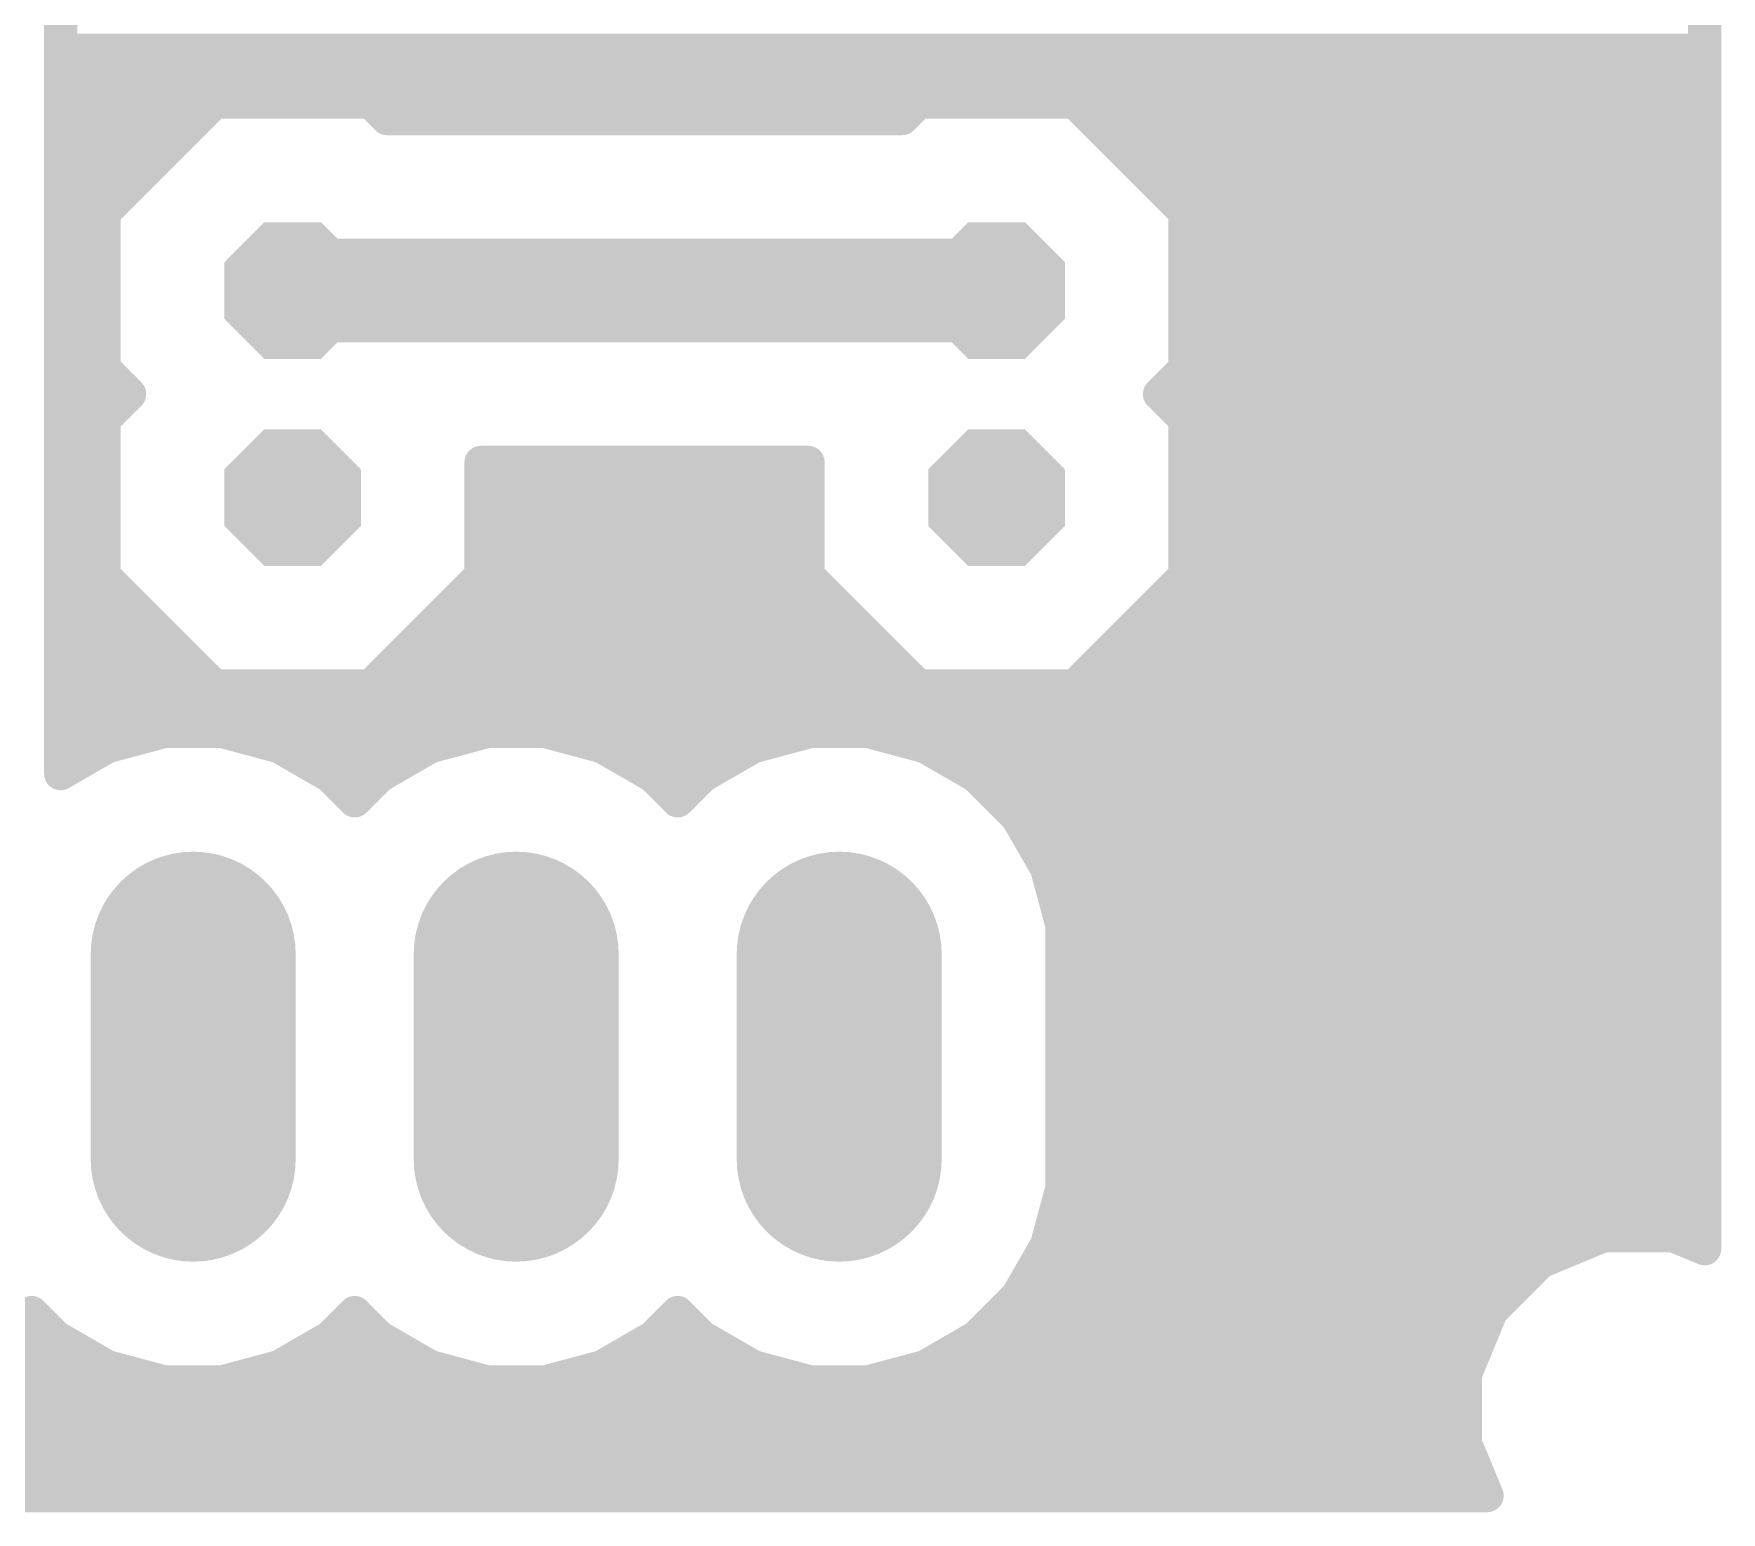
# Model space of a CAD drawing. Extents: x 0 to 141, y 0 to 150.
# Drawn here: x 66.67 to 87.38, y 84.07 to 102.21 of the extents above; entities that cross this region are included whole.
import ezdxf

# ---------------------------------------------------------------- set-up
doc = ezdxf.new("R2010")
doc.units = 0
doc.layers.add('16', color=175, linetype='CONTINUOUS')
doc.layers.add('17', color=82, linetype='CONTINUOUS')

# ---------------------------------------------------------------- blocks, each defined once
blk = doc.blocks.new('OCTAGONP')
at = {"const_width": 0.5}
blk.add_lwpolyline([(-0.25, -0.1036), (-0.25, 0.1036), (-0.1036, 0.25), (0.1036, 0.25), (0.25, 0.1036), (0.25, -0.1036), (0.1036, -0.25), (-0.1036, -0.25), (-0.25, -0.1036), (-0.25, 0.1036)], dxfattribs=at)
blk = doc.blocks.new('LONGP100')
at = {"const_width": 1}
blk.add_lwpolyline([(-0.5, 0), (0.5, 0)], dxfattribs=at)
at = {"const_width": 0.5}
for points in [[(-0.5, 0.25, 1), (-0.5, -0.25)], [(0.5, -0.25, 1), (0.5, 0.25)]]:
    blk.add_lwpolyline(points, format="xyb", dxfattribs=at)

msp = doc.modelspace()

# ---------------------------------------------------------------- linework, layer by layer
at = {"layer": '16'}
for points, const_width in [([(87.1728, 130.2673), (87.1728, 87.3055)], 0.4064), ([(67.0052, 93.1337), (67.0052, 104.7552)], 0.4064), ([(67.0052, 102.0064), (87.1728, 102.0064)], 0.4064), ([(67.0052, 101.6), (87.1728, 101.6)], 0.4064), ([(68.8926, 101.3714), (67.5386, 100.0174)], 0.4064), ([(70.8074, 101.3714), (68.8926, 101.3714)], 0.4064), ([(71.0106, 101.1682), (70.8074, 101.3714)], 0.4064), ([(77.5286, 101.3714), (77.3254, 101.1682)], 0.4064), ([(79.4434, 101.3714), (77.5286, 101.3714)], 0.4064), ([(80.7974, 100.0174), (79.4434, 101.3714)], 0.4064), ([(67.0052, 101.1936), (68.7148, 101.1936)], 0.4064), ([(70.9852, 101.1936), (77.3508, 101.1936)], 0.4064), ([(77.3254, 101.1682), (71.0106, 101.1682)], 0.4064), ([(79.6212, 101.1936), (87.1728, 101.1936)], 0.4064), ([(67.0052, 100.7872), (68.3084, 100.7872)], 0.4064), ([(80.0276, 100.7872), (87.1728, 100.7872)], 0.4064), ([(67.0052, 100.3808), (67.902, 100.3808)], 0.4064), ([(80.434, 100.3808), (87.1728, 100.3808)], 0.4064), ([(67.5386, 100.0174), (67.5386, 98.1026)], 0.4064), ([(80.7974, 98.1026), (80.7974, 100.0174)], 0.4064), ([(67.0052, 99.9744), (67.5386, 99.9744)], 0.4064), ([(80.7974, 99.9744), (87.1728, 99.9744)], 0.4064), ([(67.0052, 99.568), (67.5386, 99.568)], 0.4064), ([(69.85, 99.06), (78.486, 99.06)], 1.27), ([(80.7974, 99.568), (87.1728, 99.568)], 0.4064), ([(67.0052, 99.1616), (67.5386, 99.1616)], 0.4064), ([(80.7974, 99.1616), (87.1728, 99.1616)], 0.4064), ([(67.0052, 98.7552), (67.5386, 98.7552)], 0.4064), ([(80.7974, 98.7552), (87.1728, 98.7552)], 0.4064), ([(67.0052, 98.3488), (67.5386, 98.3488)], 0.4064), ([(80.7974, 98.3488), (87.1728, 98.3488)], 0.4064), ([(67.0052, 97.9424), (67.6988, 97.9424)], 0.4064), ([(67.5386, 98.1026), (67.8512, 97.79)], 0.4064), ([(80.4848, 97.79), (80.7974, 98.1026)], 0.4064), ([(80.6372, 97.9424), (87.1728, 97.9424)], 0.4064), ([(67.8512, 97.79), (67.5386, 97.4774)], 0.4064), ([(80.7974, 97.4774), (80.4848, 97.79)], 0.4064), ([(67.0052, 97.536), (67.5972, 97.536)], 0.4064), ([(80.7388, 97.536), (87.1728, 97.536)], 0.4064), ([(67.5386, 97.4774), (67.5386, 95.5626)], 0.4064), ([(80.7974, 95.5626), (80.7974, 97.4774)], 0.4064), ([(67.0052, 97.1296), (67.5386, 97.1296)], 0.4064), ([(80.7974, 97.1296), (87.1728, 97.1296)], 0.4064), ([(72.1614, 95.5626), (72.1614, 96.9518)], 0.4064), ([(72.1614, 96.9518), (76.1746, 96.9518)], 0.4064), ([(76.1746, 96.9518), (76.1746, 95.5626)], 0.4064), ([(67.0052, 96.7232), (67.5386, 96.7232)], 0.4064), ([(72.1614, 96.7232), (76.1746, 96.7232)], 0.4064), ([(80.7974, 96.7232), (87.1728, 96.7232)], 0.4064), ([(67.0052, 96.3168), (67.5386, 96.3168)], 0.4064), ([(72.1614, 96.3168), (76.1746, 96.3168)], 0.4064), ([(80.7974, 96.3168), (87.1728, 96.3168)], 0.4064), ([(67.0052, 95.9104), (67.5386, 95.9104)], 0.4064), ([(72.1614, 95.9104), (76.1746, 95.9104)], 0.4064), ([(80.7974, 95.9104), (87.1728, 95.9104)], 0.4064), ([(67.0052, 95.504), (67.5972, 95.504)], 0.4064), ([(67.5386, 95.5626), (68.8926, 94.2086)], 0.4064), ([(70.8074, 94.2086), (72.1614, 95.5626)], 0.4064), ([(72.1028, 95.504), (76.2332, 95.504)], 0.4064), ([(76.1746, 95.5626), (77.5286, 94.2086)], 0.4064), ([(79.4434, 94.2086), (80.7974, 95.5626)], 0.4064), ([(80.7388, 95.504), (87.1728, 95.504)], 0.4064), ([(67.0052, 95.0976), (68.0036, 95.0976)], 0.4064), ([(71.6964, 95.0976), (76.6396, 95.0976)], 0.4064), ([(80.3324, 95.0976), (87.1728, 95.0976)], 0.4064), ([(67.0052, 94.6912), (68.41, 94.6912)], 0.4064), ([(71.29, 94.6912), (77.046, 94.6912)], 0.4064), ([(79.926, 94.6912), (87.1728, 94.6912)], 0.4064), ([(67.0052, 94.2848), (68.8164, 94.2848)], 0.4064), ([(68.8926, 94.2086), (70.8074, 94.2086)], 0.4064), ([(70.8836, 94.2848), (77.4524, 94.2848)], 0.4064), ([(77.5286, 94.2086), (79.4434, 94.2086)], 0.4064), ([(79.5196, 94.2848), (87.1728, 94.2848)], 0.4064), ([(67.0052, 93.8784), (87.1728, 93.8784)], 0.4064), ([(68.2713, 93.6498), (67.5769, 93.4637)], 0.4064), ([(68.9903, 93.6498), (68.2713, 93.6498)], 0.4064), ([(69.6847, 93.4637), (68.9903, 93.6498)], 0.4064), ([(72.2337, 93.6498), (71.5393, 93.4637)], 0.4064), ([(72.9527, 93.6498), (72.2337, 93.6498)], 0.4064), ([(73.6471, 93.4637), (72.9527, 93.6498)], 0.4064), ([(76.1961, 93.6498), (75.5017, 93.4637)], 0.4064), ([(76.9151, 93.6498), (76.1961, 93.6498)], 0.4064), ([(77.6095, 93.4637), (76.9151, 93.6498)], 0.4064), ([(67.0052, 93.472), (67.6078, 93.472)], 0.4064), ([(67.5769, 93.4637), (67.0052, 93.1337)], 0.4064), ([(69.6538, 93.472), (71.5702, 93.472)], 0.4064), ([(70.3074, 93.1042), (69.6847, 93.4637)], 0.4064), ([(71.5393, 93.4637), (70.9166, 93.1042)], 0.4064), ([(73.6162, 93.472), (75.5326, 93.472)], 0.4064), ([(74.2698, 93.1042), (73.6471, 93.4637)], 0.4064), ([(75.5017, 93.4637), (74.879, 93.1042)], 0.4064), ([(77.5786, 93.472), (87.1728, 93.472)], 0.4064), ([(78.2322, 93.1042), (77.6095, 93.4637)], 0.4064), ([(70.612, 92.7996), (70.3074, 93.1042)], 0.4064), ([(70.346, 93.0656), (70.878, 93.0656)], 0.4064), ([(70.9166, 93.1042), (70.612, 92.7996)], 0.4064), ([(74.5744, 92.7996), (74.2698, 93.1042)], 0.4064), ([(74.3084, 93.0656), (74.8404, 93.0656)], 0.4064), ([(74.879, 93.1042), (74.5744, 92.7996)], 0.4064), ([(78.7405, 92.5959), (78.2322, 93.1042)], 0.4064), ([(78.2708, 93.0656), (87.1728, 93.0656)], 0.4064), ([(78.6772, 92.6592), (87.1728, 92.6592)], 0.4064), ([(79.1, 91.9732), (78.7405, 92.5959)], 0.4064), ([(78.9386, 92.2528), (87.1728, 92.2528)], 0.4064), ([(79.2861, 91.2788), (79.1, 91.9732)], 0.4064), ([(79.134, 91.8464), (87.1728, 91.8464)], 0.4064), ([(79.2429, 91.44), (87.1728, 91.44)], 0.4064), ([(79.2861, 88.0452), (79.2861, 91.2788)], 0.4064), ([(79.2861, 91.0336), (87.1728, 91.0336)], 0.4064), ([(79.2861, 90.6272), (87.1728, 90.6272)], 0.4064), ([(79.2861, 90.2208), (87.1728, 90.2208)], 0.4064), ([(79.2861, 89.8144), (87.1728, 89.8144)], 0.4064), ([(79.2861, 89.408), (87.1728, 89.408)], 0.4064), ([(79.2861, 89.0016), (87.1728, 89.0016)], 0.4064), ([(79.2861, 88.5952), (87.1728, 88.5952)], 0.4064), ([(79.1, 87.3508), (79.2861, 88.0452)], 0.4064), ([(79.2861, 88.1888), (87.1728, 88.1888)], 0.4064), ([(79.2157, 87.7824), (87.1728, 87.7824)], 0.4064), ([(79.1068, 87.376), (85.7175, 87.376)], 0.4064), ([(85.9377, 87.4672), (85.1573, 87.144)], 0.4064), ([(86.7823, 87.4672), (85.9377, 87.4672)], 0.4064), ([(87.1728, 87.3055), (86.7823, 87.4672)], 0.4064), ([(87.0025, 87.376), (87.1728, 87.376)], 0.4064), ([(78.7405, 86.7281), (79.1, 87.3508)], 0.4064), ([(78.88, 86.9696), (84.9829, 86.9696)], 0.4064), ([(85.1573, 87.144), (84.56, 86.5467)], 0.4064), ([(78.2322, 86.2198), (78.7405, 86.7281)], 0.4064), ([(78.5756, 86.5632), (84.5765, 86.5632)], 0.4064), ([(84.56, 86.5467), (84.2368, 85.7663)], 0.4064), ([(66.345, 86.2198), (66.6496, 86.5244)], 0.4064), ([(66.6496, 86.5244), (66.9542, 86.2198)], 0.4064), ([(70.3074, 86.2198), (70.612, 86.5244)], 0.4064), ([(70.612, 86.5244), (70.9166, 86.2198)], 0.4064), ([(74.2698, 86.2198), (74.5744, 86.5244)], 0.4064), ([(74.5744, 86.5244), (74.879, 86.2198)], 0.4064), ([(66.2359, 86.1568), (67.0633, 86.1568)], 0.4064), ([(66.9542, 86.2198), (67.5769, 85.8603)], 0.4064), ([(69.6847, 85.8603), (70.3074, 86.2198)], 0.4064), ([(70.1983, 86.1568), (71.0257, 86.1568)], 0.4064), ([(70.9166, 86.2198), (71.5393, 85.8603)], 0.4064), ([(73.6471, 85.8603), (74.2698, 86.2198)], 0.4064), ([(74.1607, 86.1568), (74.9881, 86.1568)], 0.4064), ([(74.879, 86.2198), (75.5017, 85.8603)], 0.4064), ([(77.6095, 85.8603), (78.2322, 86.2198)], 0.4064), ([(78.1231, 86.1568), (84.3985, 86.1568)], 0.4064), ([(65.3123, 85.7504), (67.9869, 85.7504)], 0.4064), ([(67.5769, 85.8603), (68.2713, 85.6742)], 0.4064), ([(68.9903, 85.6742), (69.6847, 85.8603)], 0.4064), ([(69.2747, 85.7504), (71.9493, 85.7504)], 0.4064), ([(71.5393, 85.8603), (72.2337, 85.6742)], 0.4064), ([(72.9527, 85.6742), (73.6471, 85.8603)], 0.4064), ([(73.2371, 85.7504), (75.9117, 85.7504)], 0.4064), ([(75.5017, 85.8603), (76.1961, 85.6742)], 0.4064), ([(76.9151, 85.6742), (77.6095, 85.8603)], 0.4064), ([(77.1995, 85.7504), (84.2368, 85.7504)], 0.4064), ([(84.2368, 85.7663), (84.2368, 84.9217)], 0.4064), ([(68.2713, 85.6742), (68.9903, 85.6742)], 0.4064), ([(72.2337, 85.6742), (72.9527, 85.6742)], 0.4064), ([(76.1961, 85.6742), (76.9151, 85.6742)], 0.4064), ([(59.5272, 85.344), (84.2368, 85.344)], 0.4064), ([(59.5272, 84.9376), (84.2368, 84.9376)], 0.4064), ([(84.2368, 84.9217), (84.5038, 84.2772)], 0.4064), ([(59.4707, 84.5312), (84.3985, 84.5312)], 0.4064), ([(84.5038, 84.2772), (59.3655, 84.2772)], 0.4064)]:
    msp.add_lwpolyline(points, dxfattribs=dict(at, const_width=const_width))
for points, const_width in [([(67.0052, 102.108, 1), (67.0052, 101.9048)], 0.2032), ([(87.1728, 101.9048, 1), (87.1728, 102.108)], 0.2032), ([(67.0052, 101.7016, 1), (67.0052, 101.4984)], 0.2032), ([(87.1728, 101.4984, 1), (87.1728, 101.7016)], 0.2032), ([(68.8926, 101.473, 1), (68.8926, 101.2698)], 0.2032), ([(68.9644, 101.2996, 1), (68.8207, 101.4432)], 0.2032), ([(70.8793, 101.4432, 1), (70.7356, 101.2996)], 0.2032), ([(70.8074, 101.2698, 1), (70.8074, 101.473)], 0.2032), ([(77.5286, 101.473, 1), (77.5286, 101.2698)], 0.2032), ([(77.6004, 101.2996, 1), (77.4567, 101.4432)], 0.2032), ([(79.5153, 101.4432, 1), (79.3716, 101.2996)], 0.2032), ([(79.4434, 101.2698, 1), (79.4434, 101.473)], 0.2032), ([(67.0052, 101.2952, 1), (67.0052, 101.092)], 0.2032), ([(68.7148, 101.092, 1), (68.7148, 101.2952)], 0.2032), ([(70.9852, 101.2952, 1), (70.9852, 101.092)], 0.2032), ([(71.0106, 101.2698, 1), (71.0106, 101.0666)], 0.2032), ([(70.9388, 101.0964, 1), (71.0825, 101.24)], 0.2032), ([(77.2535, 101.24, 1), (77.3972, 101.0964)], 0.2032), ([(77.3254, 101.0666, 1), (77.3254, 101.2698)], 0.2032), ([(77.3508, 101.092, 1), (77.3508, 101.2952)], 0.2032), ([(79.6212, 101.2952, 1), (79.6212, 101.092)], 0.2032), ([(87.1728, 101.092, 1), (87.1728, 101.2952)], 0.2032), ([(67.0052, 100.8888, 1), (67.0052, 100.6856)], 0.2032), ([(68.3084, 100.6856, 1), (68.3084, 100.8888)], 0.2032), ([(80.0276, 100.8888, 1), (80.0276, 100.6856)], 0.2032), ([(87.1728, 100.6856, 1), (87.1728, 100.8888)], 0.2032), ([(67.0052, 100.4824, 1), (67.0052, 100.2792)], 0.2032), ([(67.902, 100.2792, 1), (67.902, 100.4824)], 0.2032), ([(80.434, 100.4824, 1), (80.434, 100.2792)], 0.2032), ([(87.1728, 100.2792, 1), (87.1728, 100.4824)], 0.2032), ([(67.6402, 100.0174, 1), (67.437, 100.0174)], 0.2032), ([(80.899, 100.0174, 1), (80.6958, 100.0174)], 0.2032), ([(67.0052, 100.076, 1), (67.0052, 99.8728)], 0.2032), ([(67.4668, 100.0893, 1), (67.6104, 99.9456)], 0.2032), ([(67.5386, 99.8728, 1), (67.5386, 100.076)], 0.2032), ([(80.7974, 100.076, 1), (80.7974, 99.8728)], 0.2032), ([(80.7256, 99.9456, 1), (80.8692, 100.0893)], 0.2032), ([(87.1728, 99.8728, 1), (87.1728, 100.076)], 0.2032), ([(67.0052, 99.6696, 1), (67.0052, 99.4664)], 0.2032), ([(67.5386, 99.4664, 1), (67.5386, 99.6696)], 0.2032), ([(69.85, 99.3775, 1), (69.85, 98.7425)], 0.635), ([(78.486, 98.7425, 1), (78.486, 99.3775)], 0.635), ([(80.7974, 99.6696, 1), (80.7974, 99.4664)], 0.2032), ([(87.1728, 99.4664, 1), (87.1728, 99.6696)], 0.2032), ([(67.0052, 99.2632, 1), (67.0052, 99.06)], 0.2032), ([(67.5386, 99.06, 1), (67.5386, 99.2632)], 0.2032), ([(80.7974, 99.2632, 1), (80.7974, 99.06)], 0.2032), ([(87.1728, 99.06, 1), (87.1728, 99.2632)], 0.2032), ([(67.0052, 98.8568, 1), (67.0052, 98.6536)], 0.2032), ([(67.5386, 98.6536, 1), (67.5386, 98.8568)], 0.2032), ([(80.7974, 98.8568, 1), (80.7974, 98.6536)], 0.2032), ([(87.1728, 98.6536, 1), (87.1728, 98.8568)], 0.2032), ([(67.0052, 98.4504, 1), (67.0052, 98.2472)], 0.2032), ([(67.5386, 98.2472, 1), (67.5386, 98.4504)], 0.2032), ([(80.7974, 98.4504, 1), (80.7974, 98.2472)], 0.2032), ([(87.1728, 98.2472, 1), (87.1728, 98.4504)], 0.2032), ([(67.0052, 98.044, 1), (67.0052, 97.8408)], 0.2032), ([(67.6104, 98.1744, 1), (67.4668, 98.0307)], 0.2032), ([(67.437, 98.1026, 1), (67.6402, 98.1026)], 0.2032), ([(67.6988, 97.8408, 1), (67.6988, 98.044)], 0.2032), ([(80.6372, 98.044, 1), (80.6372, 97.8408)], 0.2032), ([(80.6958, 98.1026, 1), (80.899, 98.1026)], 0.2032), ([(80.8692, 98.0307, 1), (80.7256, 98.1744)], 0.2032), ([(87.1728, 97.8408, 1), (87.1728, 98.044)], 0.2032), ([(67.923, 97.7182, 1), (67.7793, 97.8618)], 0.2032), ([(67.7793, 97.7182, 1), (67.923, 97.8618)], 0.2032), ([(80.5566, 97.8618, 1), (80.413, 97.7182)], 0.2032), ([(80.413, 97.8618, 1), (80.5566, 97.7182)], 0.2032), ([(67.0052, 97.6376, 1), (67.0052, 97.4344)], 0.2032), ([(67.5972, 97.4344, 1), (67.5972, 97.6376)], 0.2032), ([(80.7388, 97.6376, 1), (80.7388, 97.4344)], 0.2032), ([(87.1728, 97.4344, 1), (87.1728, 97.6376)], 0.2032), ([(67.6402, 97.4774, 1), (67.437, 97.4774)], 0.2032), ([(67.4668, 97.5493, 1), (67.6104, 97.4056)], 0.2032), ([(80.899, 97.4774, 1), (80.6958, 97.4774)], 0.2032), ([(80.7256, 97.4056, 1), (80.8692, 97.5493)], 0.2032), ([(67.0052, 97.2312, 1), (67.0052, 97.028)], 0.2032), ([(67.5386, 97.028, 1), (67.5386, 97.2312)], 0.2032), ([(80.7974, 97.2312, 1), (80.7974, 97.028)], 0.2032), ([(87.1728, 97.028, 1), (87.1728, 97.2312)], 0.2032), ([(72.263, 96.9518, 1), (72.0598, 96.9518)], 0.2032), ([(72.1614, 97.0534, 1), (72.1614, 96.8502)], 0.2032), ([(76.2762, 96.9518, 1), (76.073, 96.9518)], 0.2032), ([(76.1746, 96.8502, 1), (76.1746, 97.0534)], 0.2032), ([(67.0052, 96.8248, 1), (67.0052, 96.6216)], 0.2032), ([(67.5386, 96.6216, 1), (67.5386, 96.8248)], 0.2032), ([(72.1614, 96.8248, 1), (72.1614, 96.6216)], 0.2032), ([(76.1746, 96.6216, 1), (76.1746, 96.8248)], 0.2032), ([(80.7974, 96.8248, 1), (80.7974, 96.6216)], 0.2032), ([(87.1728, 96.6216, 1), (87.1728, 96.8248)], 0.2032), ([(67.0052, 96.4184, 1), (67.0052, 96.2152)], 0.2032), ([(67.5386, 96.2152, 1), (67.5386, 96.4184)], 0.2032), ([(72.1614, 96.4184, 1), (72.1614, 96.2152)], 0.2032), ([(76.1746, 96.2152, 1), (76.1746, 96.4184)], 0.2032), ([(80.7974, 96.4184, 1), (80.7974, 96.2152)], 0.2032), ([(87.1728, 96.2152, 1), (87.1728, 96.4184)], 0.2032), ([(67.0052, 96.012, 1), (67.0052, 95.8088)], 0.2032), ([(67.5386, 95.8088, 1), (67.5386, 96.012)], 0.2032), ([(72.1614, 96.012, 1), (72.1614, 95.8088)], 0.2032), ([(76.1746, 95.8088, 1), (76.1746, 96.012)], 0.2032), ([(80.7974, 96.012, 1), (80.7974, 95.8088)], 0.2032), ([(87.1728, 95.8088, 1), (87.1728, 96.012)], 0.2032), ([(67.0052, 95.6056, 1), (67.0052, 95.4024)], 0.2032), ([(67.6104, 95.6344, 1), (67.4668, 95.4907)], 0.2032), ([(67.437, 95.5626, 1), (67.6402, 95.5626)], 0.2032), ([(67.5972, 95.4024, 1), (67.5972, 95.6056)], 0.2032), ([(72.1028, 95.6056, 1), (72.1028, 95.4024)], 0.2032), ([(72.0598, 95.5626, 1), (72.263, 95.5626)], 0.2032), ([(72.2332, 95.4907, 1), (72.0896, 95.6344)], 0.2032), ([(76.2464, 95.6344, 1), (76.1028, 95.4907)], 0.2032), ([(76.073, 95.5626, 1), (76.2762, 95.5626)], 0.2032), ([(76.2332, 95.4024, 1), (76.2332, 95.6056)], 0.2032), ([(80.7388, 95.6056, 1), (80.7388, 95.4024)], 0.2032), ([(80.6958, 95.5626, 1), (80.899, 95.5626)], 0.2032), ([(80.8692, 95.4907, 1), (80.7256, 95.6344)], 0.2032), ([(87.1728, 95.4024, 1), (87.1728, 95.6056)], 0.2032), ([(67.0052, 95.1992, 1), (67.0052, 94.996)], 0.2032), ([(68.0036, 94.996, 1), (68.0036, 95.1992)], 0.2032), ([(71.6964, 95.1992, 1), (71.6964, 94.996)], 0.2032), ([(76.6396, 94.996, 1), (76.6396, 95.1992)], 0.2032), ([(80.3324, 95.1992, 1), (80.3324, 94.996)], 0.2032), ([(87.1728, 94.996, 1), (87.1728, 95.1992)], 0.2032), ([(67.0052, 94.7928, 1), (67.0052, 94.5896)], 0.2032), ([(68.41, 94.5896, 1), (68.41, 94.7928)], 0.2032), ([(71.29, 94.7928, 1), (71.29, 94.5896)], 0.2032), ([(77.046, 94.5896, 1), (77.046, 94.7928)], 0.2032), ([(79.926, 94.7928, 1), (79.926, 94.5896)], 0.2032), ([(87.1728, 94.5896, 1), (87.1728, 94.7928)], 0.2032), ([(67.0052, 94.3864, 1), (67.0052, 94.1832)], 0.2032), ([(68.8926, 94.3102, 1), (68.8926, 94.107)], 0.2032), ([(68.8164, 94.1832, 1), (68.8164, 94.3864)], 0.2032), ([(70.8836, 94.3864, 1), (70.8836, 94.1832)], 0.2032), ([(70.8074, 94.107, 1), (70.8074, 94.3102)], 0.2032), ([(77.5286, 94.3102, 1), (77.5286, 94.107)], 0.2032), ([(77.4524, 94.1832, 1), (77.4524, 94.3864)], 0.2032), ([(79.5196, 94.3864, 1), (79.5196, 94.1832)], 0.2032), ([(79.4434, 94.107, 1), (79.4434, 94.3102)], 0.2032), ([(87.1728, 94.1832, 1), (87.1728, 94.3864)], 0.2032), ([(68.8207, 94.1368, 1), (68.9644, 94.2804)], 0.2032), ([(70.7356, 94.2804, 1), (70.8793, 94.1368)], 0.2032), ([(77.4567, 94.1368, 1), (77.6004, 94.2804)], 0.2032), ([(79.3716, 94.2804, 1), (79.5153, 94.1368)], 0.2032), ([(67.0052, 93.98, 1), (67.0052, 93.7768)], 0.2032), ([(87.1728, 93.7768, 1), (87.1728, 93.98)], 0.2032), ([(68.2713, 93.7514, 1), (68.2713, 93.5482)], 0.2032), ([(68.2976, 93.5517, 1), (68.245, 93.7479)], 0.2032), ([(69.0166, 93.7479, 1), (68.964, 93.5517)], 0.2032), ([(68.9903, 93.5482, 1), (68.9903, 93.7514)], 0.2032), ([(72.2337, 93.7514, 1), (72.2337, 93.5482)], 0.2032), ([(72.26, 93.5517, 1), (72.2074, 93.7479)], 0.2032), ([(72.979, 93.7479, 1), (72.9264, 93.5517)], 0.2032), ([(72.9527, 93.5482, 1), (72.9527, 93.7514)], 0.2032), ([(76.1961, 93.7514, 1), (76.1961, 93.5482)], 0.2032), ([(76.2224, 93.5517, 1), (76.1698, 93.7479)], 0.2032), ([(76.9414, 93.7479, 1), (76.8888, 93.5517)], 0.2032), ([(76.9151, 93.5482, 1), (76.9151, 93.7514)], 0.2032), ([(67.0052, 93.5736, 1), (67.0052, 93.3704)], 0.2032), ([(67.5506, 93.5619, 1), (67.6032, 93.3656)], 0.2032), ([(67.6277, 93.3757, 1), (67.5261, 93.5517)], 0.2032), ([(67.6078, 93.3704, 1), (67.6078, 93.5736)], 0.2032), ([(69.6538, 93.5736, 1), (69.6538, 93.3704)], 0.2032), ([(69.7355, 93.5517, 1), (69.6339, 93.3757)], 0.2032), ([(69.6584, 93.3656, 1), (69.711, 93.5619)], 0.2032), ([(71.513, 93.5619, 1), (71.5656, 93.3656)], 0.2032), ([(71.5901, 93.3757, 1), (71.4885, 93.5517)], 0.2032), ([(71.5702, 93.3704, 1), (71.5702, 93.5736)], 0.2032), ([(73.6162, 93.5736, 1), (73.6162, 93.3704)], 0.2032), ([(73.6979, 93.5517, 1), (73.5963, 93.3757)], 0.2032), ([(73.6208, 93.3656, 1), (73.6734, 93.5619)], 0.2032), ([(75.4754, 93.5619, 1), (75.528, 93.3656)], 0.2032), ([(75.5525, 93.3757, 1), (75.4509, 93.5517)], 0.2032), ([(75.5326, 93.3704, 1), (75.5326, 93.5736)], 0.2032), ([(77.5786, 93.5736, 1), (77.5786, 93.3704)], 0.2032), ([(77.6603, 93.5517, 1), (77.5587, 93.3757)], 0.2032), ([(77.5832, 93.3656, 1), (77.6358, 93.5619)], 0.2032), ([(87.1728, 93.3704, 1), (87.1728, 93.5736)], 0.2032), ([(66.9544, 93.2217, 1), (67.056, 93.0457)], 0.2032), ([(66.9036, 93.1337, 1), (67.1068, 93.1337)], 0.2032), ([(70.3792, 93.1761, 1), (70.2355, 93.0324)], 0.2032), ([(70.346, 93.1672, 1), (70.346, 92.964)], 0.2032), ([(70.2566, 93.0163, 1), (70.3582, 93.1922)], 0.2032), ([(70.8658, 93.1922, 1), (70.9674, 93.0163)], 0.2032), ([(70.9885, 93.0324, 1), (70.8448, 93.1761)], 0.2032), ([(70.878, 92.964, 1), (70.878, 93.1672)], 0.2032), ([(74.3416, 93.1761, 1), (74.1979, 93.0324)], 0.2032), ([(74.3084, 93.1672, 1), (74.3084, 92.964)], 0.2032), ([(74.219, 93.0163, 1), (74.3206, 93.1922)], 0.2032), ([(74.8282, 93.1922, 1), (74.9298, 93.0163)], 0.2032), ([(74.9509, 93.0324, 1), (74.8072, 93.1761)], 0.2032), ([(74.8404, 92.964, 1), (74.8404, 93.1672)], 0.2032), ([(78.304, 93.1761, 1), (78.1603, 93.0324)], 0.2032), ([(78.2708, 93.1672, 1), (78.2708, 92.964)], 0.2032), ([(78.1814, 93.0163, 1), (78.283, 93.1922)], 0.2032), ([(87.1728, 92.964, 1), (87.1728, 93.1672)], 0.2032), ([(70.5402, 92.8714, 1), (70.6838, 92.7278)], 0.2032), ([(70.5402, 92.7278, 1), (70.6838, 92.8714)], 0.2032), ([(74.5026, 92.8714, 1), (74.6462, 92.7278)], 0.2032), ([(74.5026, 92.7278, 1), (74.6462, 92.8714)], 0.2032), ([(78.6772, 92.7608, 1), (78.6772, 92.5576)], 0.2032), ([(78.8285, 92.6467, 1), (78.6526, 92.5451)], 0.2032), ([(78.6687, 92.524, 1), (78.8124, 92.6677)], 0.2032), ([(87.1728, 92.5576, 1), (87.1728, 92.7608)], 0.2032), ([(78.9386, 92.3544, 1), (78.9386, 92.1512)], 0.2032), ([(87.1728, 92.1512, 1), (87.1728, 92.3544)], 0.2032), ([(79.1982, 91.9995, 1), (79.0019, 91.9469)], 0.2032), ([(79.012, 91.9224, 1), (79.188, 92.024)], 0.2032), ([(79.134, 91.948, 1), (79.134, 91.7448)], 0.2032), ([(87.1728, 91.7448, 1), (87.1728, 91.948)], 0.2032), ([(79.2429, 91.5416, 1), (79.2429, 91.3384)], 0.2032), ([(87.1728, 91.3384, 1), (87.1728, 91.5416)], 0.2032), ([(79.3877, 91.2788, 1), (79.1845, 91.2788)], 0.2032), ([(79.188, 91.2525, 1), (79.3842, 91.3051)], 0.2032), ([(79.2861, 91.1352, 1), (79.2861, 90.932)], 0.2032), ([(87.1728, 90.932, 1), (87.1728, 91.1352)], 0.2032), ([(79.2861, 90.7288, 1), (79.2861, 90.5256)], 0.2032), ([(87.1728, 90.5256, 1), (87.1728, 90.7288)], 0.2032), ([(79.2861, 90.3224, 1), (79.2861, 90.1192)], 0.2032), ([(87.1728, 90.1192, 1), (87.1728, 90.3224)], 0.2032), ([(79.2861, 89.916, 1), (79.2861, 89.7128)], 0.2032), ([(87.1728, 89.7128, 1), (87.1728, 89.916)], 0.2032), ([(79.2861, 89.5096, 1), (79.2861, 89.3064)], 0.2032), ([(87.1728, 89.3064, 1), (87.1728, 89.5096)], 0.2032), ([(79.2861, 89.1032, 1), (79.2861, 88.9)], 0.2032), ([(87.1728, 88.9, 1), (87.1728, 89.1032)], 0.2032), ([(79.2861, 88.6968, 1), (79.2861, 88.4936)], 0.2032), ([(87.1728, 88.4936, 1), (87.1728, 88.6968)], 0.2032), ([(79.2861, 88.2904, 1), (79.2861, 88.0872)], 0.2032), ([(79.3842, 88.0189, 1), (79.188, 88.0715)], 0.2032), ([(87.1728, 88.0872, 1), (87.1728, 88.2904)], 0.2032), ([(79.2157, 87.884, 1), (79.2157, 87.6808)], 0.2032), ([(79.1845, 88.0452, 1), (79.3877, 88.0452)], 0.2032), ([(87.1728, 87.6808, 1), (87.1728, 87.884)], 0.2032), ([(79.1068, 87.4776, 1), (79.1068, 87.2744)], 0.2032), ([(85.7175, 87.2744, 1), (85.7175, 87.4776)], 0.2032), ([(85.9377, 87.5688, 1), (85.9377, 87.3656)], 0.2032), ([(85.9765, 87.3733, 1), (85.8988, 87.5611)], 0.2032), ([(86.8212, 87.5611, 1), (86.7434, 87.3733)], 0.2032), ([(86.7823, 87.3656, 1), (86.7823, 87.5688)], 0.2032), ([(87.0025, 87.4776, 1), (87.0025, 87.2744)], 0.2032), ([(87.1728, 87.2744, 1), (87.1728, 87.4776)], 0.2032), ([(79.0019, 87.3771, 1), (79.1982, 87.3245)], 0.2032), ([(79.188, 87.3, 1), (79.012, 87.4016)], 0.2032), ([(87.0712, 87.3055, 1), (87.2744, 87.3055)], 0.2032), ([(87.1339, 87.2116, 1), (87.2117, 87.3993)], 0.2032), ([(78.88, 87.0712, 1), (78.88, 86.868)], 0.2032), ([(84.9829, 86.868, 1), (84.9829, 87.0712)], 0.2032), ([(85.1184, 87.2378, 1), (85.1962, 87.0501)], 0.2032), ([(85.2291, 87.0721, 1), (85.0855, 87.2158)], 0.2032), ([(78.5756, 86.6648, 1), (78.5756, 86.4616)], 0.2032), ([(78.6526, 86.7789, 1), (78.8285, 86.6773)], 0.2032), ([(78.8124, 86.6563, 1), (78.6687, 86.8)], 0.2032), ([(84.6539, 86.5078, 1), (84.4662, 86.5856)], 0.2032), ([(84.5765, 86.4616, 1), (84.5765, 86.6648)], 0.2032), ([(66.7214, 86.5962, 1), (66.5778, 86.4525)], 0.2032), ([(66.7214, 86.4525, 1), (66.5778, 86.5962)], 0.2032), ([(70.6838, 86.5962, 1), (70.5402, 86.4525)], 0.2032), ([(70.6838, 86.4525, 1), (70.5402, 86.5962)], 0.2032), ([(74.6462, 86.5962, 1), (74.5026, 86.4525)], 0.2032), ([(74.6462, 86.4525, 1), (74.5026, 86.5962)], 0.2032), ([(84.4882, 86.6185, 1), (84.6319, 86.4749)], 0.2032), ([(67.005, 86.3077, 1), (66.9034, 86.1318)], 0.2032), ([(66.8824, 86.1479, 1), (67.0261, 86.2916)], 0.2032), ([(67.0633, 86.0552, 1), (67.0633, 86.2584)], 0.2032), ([(70.1983, 86.2584, 1), (70.1983, 86.0552)], 0.2032), ([(70.2355, 86.2916, 1), (70.3792, 86.1479)], 0.2032), ([(70.3582, 86.1318, 1), (70.2566, 86.3077)], 0.2032), ([(70.9674, 86.3077, 1), (70.8658, 86.1318)], 0.2032), ([(70.8448, 86.1479, 1), (70.9885, 86.2916)], 0.2032), ([(71.0257, 86.0552, 1), (71.0257, 86.2584)], 0.2032), ([(74.1607, 86.2584, 1), (74.1607, 86.0552)], 0.2032), ([(74.1979, 86.2916, 1), (74.3416, 86.1479)], 0.2032), ([(74.3206, 86.1318, 1), (74.219, 86.3077)], 0.2032), ([(74.9298, 86.3077, 1), (74.8282, 86.1318)], 0.2032), ([(74.8072, 86.1479, 1), (74.9509, 86.2916)], 0.2032), ([(74.9881, 86.0552, 1), (74.9881, 86.2584)], 0.2032), ([(78.1231, 86.2584, 1), (78.1231, 86.0552)], 0.2032), ([(78.1603, 86.2916, 1), (78.304, 86.1479)], 0.2032), ([(78.283, 86.1318, 1), (78.1814, 86.3077)], 0.2032), ([(84.3985, 86.0552, 1), (84.3985, 86.2584)], 0.2032), ([(67.6032, 85.9584, 1), (67.5506, 85.7621)], 0.2032), ([(67.5261, 85.7723, 1), (67.6277, 85.9483)], 0.2032), ([(67.9869, 85.6488, 1), (67.9869, 85.852)], 0.2032), ([(69.2747, 85.852, 1), (69.2747, 85.6488)], 0.2032), ([(69.6339, 85.9483, 1), (69.7355, 85.7723)], 0.2032), ([(69.711, 85.7621, 1), (69.6584, 85.9584)], 0.2032), ([(71.5656, 85.9584, 1), (71.513, 85.7621)], 0.2032), ([(71.4885, 85.7723, 1), (71.5901, 85.9483)], 0.2032), ([(71.9493, 85.6488, 1), (71.9493, 85.852)], 0.2032), ([(73.2371, 85.852, 1), (73.2371, 85.6488)], 0.2032), ([(73.5963, 85.9483, 1), (73.6979, 85.7723)], 0.2032), ([(73.6734, 85.7621, 1), (73.6208, 85.9584)], 0.2032), ([(75.528, 85.9584, 1), (75.4754, 85.7621)], 0.2032), ([(75.4509, 85.7723, 1), (75.5525, 85.9483)], 0.2032), ([(75.9117, 85.6488, 1), (75.9117, 85.852)], 0.2032), ([(77.1995, 85.852, 1), (77.1995, 85.6488)], 0.2032), ([(77.5587, 85.9483, 1), (77.6603, 85.7723)], 0.2032), ([(77.6358, 85.7621, 1), (77.5832, 85.9584)], 0.2032), ([(84.3384, 85.7663, 1), (84.1352, 85.7663)], 0.2032), ([(84.2368, 85.6488, 1), (84.2368, 85.852)], 0.2032), ([(68.2713, 85.7758, 1), (68.2713, 85.5726)], 0.2032), ([(68.245, 85.5761, 1), (68.2976, 85.7723)], 0.2032), ([(68.964, 85.7723, 1), (69.0166, 85.5761)], 0.2032), ([(68.9903, 85.5726, 1), (68.9903, 85.7758)], 0.2032), ([(72.2337, 85.7758, 1), (72.2337, 85.5726)], 0.2032), ([(72.2074, 85.5761, 1), (72.26, 85.7723)], 0.2032), ([(72.9264, 85.7723, 1), (72.979, 85.5761)], 0.2032), ([(72.9527, 85.5726, 1), (72.9527, 85.7758)], 0.2032), ([(76.1961, 85.7758, 1), (76.1961, 85.5726)], 0.2032), ([(76.1698, 85.5761, 1), (76.2224, 85.7723)], 0.2032), ([(76.8888, 85.7723, 1), (76.9414, 85.5761)], 0.2032), ([(76.9151, 85.5726, 1), (76.9151, 85.7758)], 0.2032), ([(84.1429, 85.8052, 1), (84.3307, 85.7275)], 0.2032), ([(84.2368, 85.2424, 1), (84.2368, 85.4456)], 0.2032), ([(84.3307, 84.9605, 1), (84.1429, 84.8828)], 0.2032), ([(84.2368, 84.836, 1), (84.2368, 85.0392)], 0.2032), ([(84.1352, 84.9217, 1), (84.3384, 84.9217)], 0.2032), ([(84.3985, 84.4296, 1), (84.3985, 84.6328)], 0.2032), ([(84.5038, 84.1756, 1), (84.5038, 84.3788)], 0.2032), ([(84.4099, 84.2383, 1), (84.5976, 84.3161)], 0.2032)]:
    msp.add_lwpolyline(points, format="xyb", dxfattribs=dict(at, const_width=const_width))

# ---------------------------------------------------------------- block references
at = {"layer": '17', "rotation": 270}
for name, p, xscale, yscale in [('OCTAGONP', (69.85, 99.06), 1.6764, 1.6764), ('OCTAGONP', (78.486, 99.06), 1.6764, 1.6764), ('OCTAGONP', (69.85, 96.52), 1.6764, 1.6764), ('OCTAGONP', (78.486, 96.52), 1.6764, 1.6764), ('LONGP100', (68.6308, 89.662), 2.5146, 2.5146), ('LONGP100', (72.5932, 89.662), 2.5146, 2.5146), ('LONGP100', (76.5556, 89.662), 2.5146, 2.5146)]:
    msp.add_blockref(name, p, dxfattribs=dict(at, xscale=xscale, yscale=yscale))

doc.saveas('drawing.dxf')
